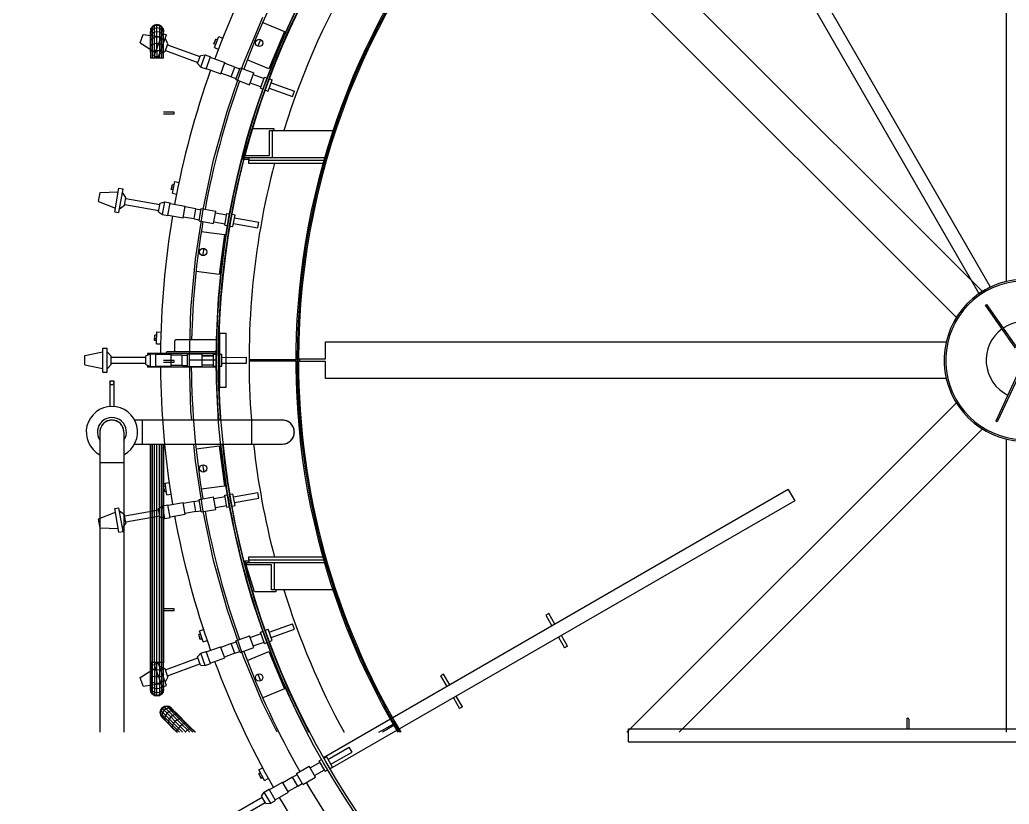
# Model space of a CAD drawing. Header units: metres. Extents: x 0 to 63075, y 0 to 44550.
# Drawn here: x 56310 to 56861, y 41400 to 41837 of the extents above; entities that cross this region are included whole.
import ezdxf

# ---------------------------------------------------------------- set-up
doc = ezdxf.new("R2010")
doc.units = ezdxf.units.M
doc.header["$LTSCALE"] = 75
for name, color, linetype in [('GSB', 7, 'Continuous'), ('ML6', 1, 'Continuous'), ('SDM', 7, 'Continuous'), ('SL1', 8, 'Continuous')]:
    doc.layers.add(name, color=color, linetype=linetype)
doc.styles.add('ROMANS', font='ROMANS.SHX')
doc.dimstyles.new('75___1-75', dxfattribs={"dimscale": 75, "dimtxt": 2.5, "dimasz": 2, "dimexe": 1.5, "dimexo": 1, "dimgap": 0.5, "dimtad": 1, "dimdec": 0, "dimzin": 12, "dimtxsty": 'ROMANS', "dimcen": 0, "dimclrd": 256, "dimclre": 256, "dimclrt": 3, "dimazin": 3, "dimtfac": 1, "dimtdec": 0, "dimtmove": 0, "dimatfit": 0, "dimfxl": 1, "dimlwd": -1, "dimlwe": -1, "dimarcsym": 0})

# ---------------------------------------------------------------- blocks, each defined once
blk = doc.blocks.new('A$C6bae614f')
at = {"layer": 'SL1'}
for p, q in [((391353.1, 54731.4), (392698.2, 52401.4)), ((391394.9, 54755.5), (392740, 52425.5)), ((392800.9, 52445.8), (392800.9, 54748.9)), ((391082.3, 54037.1), (392710.8, 52408.5)), ((392614.3, 52311.9), (390985.8, 53940.5)), ((389970.5, 53253.7), (390042.2, 53426.6)), ((390041.3, 53406.3), (390121.6, 53373)), ((389626.6, 53383.5), (389624.7, 53374.1)), ((389626.6, 53380.7), (389624.7, 53371.6)), ((389624.7, 53374.1), (389624.7, 53371.6)), ((389626.6, 53372.7), (389624.7, 53364.2)), ((389624.7, 53364.2), (389624.7, 53371.6)), ((389631.9, 53391.4), (389626.6, 53383.5)), ((389631.9, 53388.5), (389626.6, 53380.7)), ((389626.6, 53380.7), (389626.6, 53383.5)), ((389626.6, 53372.7), (389626.6, 53380.7)), ((389631.9, 53379.8), (389626.6, 53372.7)), ((389626.6, 53298.5), (389626.6, 53372.7)), ((389631.9, 53365.8), (389626.6, 53359.6)), ((389639.8, 53396.7), (389631.9, 53391.4)), ((389639.8, 53393.6), (389631.9, 53388.5)), ((389631.9, 53300.2), (389631.9, 53391.4)), ((389639.8, 53384.6), (389631.9, 53379.8)), ((389639.8, 53370), (389631.9, 53365.8)), ((389639.1, 53282.1), (389669.5, 53365.6)), ((389649.1, 53398.5), (389639.8, 53396.7)), ((389639.8, 53384.6), (389639.8, 53396.7)), ((389649.1, 53395.4), (389639.8, 53393.6)), ((389649.1, 53386.2), (389639.8, 53384.6)), ((389639.8, 53370), (389639.8, 53384.6)), ((389649.1, 53371.4), (389639.8, 53370)), ((389639.8, 53301.4), (389639.8, 53370)), ((389658.5, 53396.7), (389649.1, 53398.5)), ((389649.1, 53386.2), (389649.1, 53398.5)), ((389658.5, 53393.6), (389649.1, 53395.4)), ((389649.1, 53301.8), (389649.1, 53386.2)), ((389658.5, 53384.6), (389649.1, 53386.2)), ((389658.5, 53370), (389649.1, 53371.4)), ((389666.4, 53391.4), (389658.5, 53396.7)), ((389658.5, 53396.7), (389658.5, 53301.4)), ((389666.4, 53388.5), (389658.5, 53393.6)), ((389666.4, 53379.8), (389658.5, 53384.6)), ((389666.4, 53365.8), (389658.5, 53370)), ((389671.7, 53383.5), (389666.4, 53391.4)), ((389666.4, 53300.2), (389666.4, 53391.4)), ((389671.7, 53380.7), (389666.4, 53388.5)), ((389671.7, 53372.7), (389666.4, 53379.8)), ((389671.7, 53359.6), (389666.4, 53365.8)), ((389669.5, 53365.6), (389684.4, 53360.2)), ((389671.7, 53383.5), (389673.5, 53374.1)), ((389671.7, 53380.7), (389671.7, 53383.5)), ((389673.5, 53371.6), (389671.7, 53380.7)), ((389671.7, 53372.7), (389671.7, 53380.7)), ((389671.7, 53298.5), (389671.7, 53372.7)), ((389673.5, 53364.2), (389671.7, 53372.7)), ((389673.3, 53372.9), (389673.5, 53374.1)), ((389673.5, 53374.1), (389673.5, 53371.6)), ((389673.5, 53364.2), (389673.5, 53371.6)), ((390121.6, 53373), (390064.2, 53234.4)), ((389586.6, 53330.6), (389598.1, 53362.2)), ((389586.6, 53330.6), (389643.8, 53295)), ((389598.1, 53362.2), (389664.8, 53352.7)), ((389624.7, 53296.4), (389624.7, 53364.2)), ((389626.6, 53359.6), (389624.7, 53352.3)), ((389626.6, 53342.3), (389624.7, 53336.5)), ((389631.9, 53347.3), (389626.6, 53342.3)), ((389639.8, 53350.5), (389631.9, 53347.3)), ((389649.1, 53351.7), (389639.8, 53350.5)), ((389658.5, 53350.5), (389649.1, 53351.7)), ((389654, 53276.7), (389684.4, 53360.2)), ((389666.4, 53347.2), (389658.5, 53350.5)), ((389671.7, 53342.3), (389666.4, 53347.2)), ((389673.5, 53352.3), (389671.7, 53359.6)), ((389673.5, 53336.5), (389671.7, 53342.3)), ((389673.5, 53296.4), (389673.5, 53364.2)), ((389689.5, 53327.6), (389679.9, 53348)), ((389860, 53327), (389867.3, 53345)), ((389863.6, 53336), (389860, 53327)), ((389861.9, 53313), (389878.3, 53353.8)), ((389863.6, 53336), (389867.3, 53345)), ((389873.7, 53342.3), (389867.3, 53345)), ((389878.3, 53353.8), (389892.6, 53348)), ((389626.6, 53321.6), (389624.7, 53317.5)), ((389626.6, 53298.5), (389624.7, 53296.4)), ((389624.7, 53296.4), (389624.7, 53274.1)), ((389631.9, 53325), (389626.6, 53321.6)), ((389631.9, 53300.2), (389626.6, 53298.5)), ((389626.6, 53298.5), (389626.6, 53274.1)), ((389639.8, 53327.3), (389631.9, 53325)), ((389639.8, 53301.4), (389631.9, 53300.2)), ((389631.9, 53300.2), (389631.9, 53274.1)), ((389649.1, 53328.1), (389639.8, 53327.3)), ((389649.1, 53301.8), (389639.8, 53301.4)), ((389639.8, 53301.4), (389639.8, 53274.1)), ((389658.5, 53327.3), (389649.1, 53328.1)), ((389658.5, 53301.4), (389649.1, 53301.8)), ((389649.1, 53301.8), (389649.1, 53274.1)), ((389678.9, 53298.4), (389658.4, 53288.9)), ((389666.4, 53325), (389658.5, 53327.3)), ((389658.5, 53301.4), (389658.5, 53274.1)), ((389666.4, 53300.2), (389658.5, 53301.4)), ((389671.7, 53321.6), (389666.4, 53325)), ((389666.4, 53300.2), (389666.4, 53274.1)), ((389671.7, 53298.5), (389666.4, 53300.2)), ((389673.5, 53317.5), (389671.7, 53321.6)), ((389673.5, 53296.4), (389671.7, 53298.5)), ((389671.7, 53298.5), (389671.7, 53274.1)), ((389673.5, 53274.1), (389673.5, 53296.4)), ((389678.9, 53298.4), (389689.5, 53327.6)), ((389680.2, 53302.1), (389800.6, 53258.3)), ((389688.1, 53323.8), (389808.5, 53280)), ((389866.5, 53324.5), (389860, 53327)), ((389861.9, 53313), (389876.6, 53307.1)), ((389626.6, 53274.1), (389624.7, 53274.1)), ((389631.9, 53274.1), (389626.6, 53274.1)), ((389649.1, 53274.1), (389631.9, 53274.1)), ((389639.1, 53282.1), (389654, 53276.7)), ((389671.7, 53274.1), (389649.1, 53274.1)), ((389673.5, 53274.1), (389671.7, 53274.1)), ((389799, 53253.8), (389810.2, 53284.5)), ((389810.2, 53284.5), (389828.4, 53285.9)), ((389812.1, 53241), (389828.4, 53285.9)), ((389828.4, 53285.9), (389847.5, 53278.9)), ((389831.1, 53234.1), (389847.5, 53278.9)), ((389846.8, 53277.2), (389900.3, 53257.7)), ((389885.3, 53216.4), (389900.3, 53257.7)), ((390064.2, 53234.4), (389983.9, 53267.7)), ((389799, 53253.8), (389812.1, 53241)), ((389812.1, 53241), (389831.1, 53234.1)), ((389831.8, 53235.8), (389885.3, 53216.4)), ((389924.8, 53205.1), (389886.2, 53219)), ((389937.8, 53240.9), (389899.4, 53255.1)), ((389909.5, 53076.7), (389970.5, 53253.7)), ((389924.8, 53205.1), (389937.8, 53240.9)), ((389937.8, 53240.9), (389956, 53234.3)), ((389941.5, 53194.3), (389957.5, 53238.5)), ((389957.5, 53238.5), (390008.6, 53219.9)), ((389992.5, 53175.7), (390008.6, 53219.9)), ((389924.8, 53205.1), (389943, 53198.5)), ((389941.5, 53194.3), (389992.5, 53175.7)), ((389994.8, 53182), (390034.9, 53167.4)), ((390006.3, 53213.6), (390046.4, 53199)), ((390033.1, 53162.3), (390048.3, 53204.1)), ((390048.3, 53204.1), (390057.7, 53200.7)), ((390061.7, 53151.9), (390076.9, 53193.7)), ((390066.7, 53197.4), (390076.9, 53193.7)), ((390072.9, 53182.7), (390158.8, 53151.5)), ((390033.1, 53162.3), (390042.5, 53158.9)), ((390051.5, 53155.6), (390061.7, 53151.9)), ((390065.7, 53162.8), (390151.5, 53131.5)), ((390151.5, 53131.5), (390158.8, 53151.5)), ((389712.6, 53074.1), (389673.5, 53074.1)), ((389712.6, 53067.8), (389712.6, 53074.1)), ((389859.2, 52896.4), (389909.5, 53076.7)), ((389673.5, 53067.8), (389712.6, 53067.8)), ((389967.4, 52897.8), (390002.4, 53012.8)), ((390002.4, 53012.8), (390082.4, 53012.8)), ((390066.9, 52913.3), (390066.9, 53005.4)), ((390066.9, 53005.4), (390301.7, 53005.4)), ((390076.4, 53005.4), (390076.4, 52903.8)), ((390082.4, 53012.8), (390082.4, 53005.4)), ((389819.9, 52713.3), (389859.2, 52896.4)), ((389990.6, 52897.8), (389967.4, 52897.8)), ((389974.8, 52903.8), (389974.8, 52913.3)), ((389974.8, 52913.3), (390066.9, 52913.3)), ((390270.2, 52903.8), (389974.8, 52903.8)), ((390267.5, 52894.2), (389988.2, 52894.2)), ((389988.2, 52894.2), (389988.2, 52884.7)), ((389990.6, 52894.2), (389990.6, 52903.8)), ((389988.2, 52884.7), (390264.8, 52884.7)), ((389706.2, 52773.2), (389715.3, 52816.2)), ((389715.3, 52816.2), (389730.5, 52813)), ((389492.2, 52704), (389507.7, 52791.6)), ((389507.7, 52791.6), (389523.3, 52788.8)), ((389507.8, 52701.3), (389523.3, 52788.8)), ((389702, 52786.7), (389706, 52805.6)), ((389703.9, 52796.2), (389702, 52786.7)), ((389708.8, 52785.3), (389702, 52786.7)), ((389703.9, 52796.2), (389706, 52805.6)), ((389712.8, 52804.1), (389706, 52805.6)), ((389432.1, 52742.7), (389437.9, 52775.8)), ((389432.1, 52742.7), (389494.6, 52717.6)), ((389437.9, 52775.8), (389505.3, 52778)), ((389533.9, 52757.6), (389521, 52776)), ((389528.5, 52727), (389533.9, 52757.6)), ((389533.2, 52753.7), (389659.4, 52731.4)), ((389706.2, 52773.2), (389721.7, 52769.9)), ((389528.5, 52727), (389510.1, 52714.1)), ((389529.2, 52730.9), (389655.4, 52708.7)), ((389654.6, 52704), (389660.3, 52736.1)), ((389660.3, 52736.1), (389678, 52740.7)), ((389669.7, 52693.6), (389678, 52740.7)), ((389678, 52740.7), (389698, 52737.1)), ((389689.7, 52690.1), (389698, 52737.1)), ((389697.7, 52735.3), (389753.7, 52725.4)), ((389746.1, 52682.1), (389753.7, 52725.4)), ((389793.6, 52715.4), (389753.2, 52722.7)), ((389786.9, 52677.9), (389793.6, 52715.4)), ((389791.7, 52528.3), (389819.9, 52713.3)), ((389793.6, 52715.4), (389812.6, 52712)), ((389805.2, 52670.1), (389813.4, 52716.4)), ((389813.4, 52716.4), (389866.9, 52707)), ((389858.7, 52660.7), (389866.9, 52707)), ((389492.2, 52704), (389507.8, 52701.3)), ((389654.6, 52704), (389669.7, 52693.6)), ((389669.7, 52693.6), (389689.7, 52690.1)), ((389690, 52692), (389746.1, 52682.1)), ((389786.9, 52677.9), (389746.5, 52684.8)), ((389786.9, 52677.9), (389806, 52674.5)), ((389805.2, 52670.1), (389858.7, 52660.7)), ((389865.7, 52700.4), (389907.8, 52692.9)), ((389901, 52654.5), (389908.7, 52698.3)), ((389908.7, 52698.3), (389918.6, 52696.6)), ((389928, 52694.9), (389938.8, 52693)), ((389931, 52649.2), (389938.8, 52693)), ((389936.7, 52681.6), (390026.7, 52665.7)), ((389813.4, 52631.7), (389899.6, 52620.3)), ((389859.9, 52667.3), (389901.9, 52659.9)), ((389901, 52654.5), (389910.9, 52652.8)), ((389920.3, 52651.1), (389931, 52649.2)), ((389933, 52660.7), (390023, 52644.8)), ((390023, 52644.8), (390026.7, 52665.7)), ((389899.6, 52620.3), (389880, 52471.6)), ((389774.8, 52341.8), (389791.7, 52528.3)), ((389880, 52471.6), (389793.8, 52483)), ((392698.2, 52401.4), (392740, 52425.5)), ((389769.1, 52154.7), (389774.8, 52341.8)), ((392722.6, 52357.3), (392727.8, 52360.9)), ((392833.7, 52198.6), (392722.6, 52357.3)), ((392838.9, 52202.3), (392727.8, 52360.9)), ((389640.2, 52227.1), (389640.8, 52246.4)), ((389640.5, 52236.8), (389640.2, 52227.1)), ((389640.5, 52236.8), (389640.8, 52246.4)), ((389647.8, 52246.2), (389640.8, 52246.4)), ((389646.7, 52214.6), (389648.2, 52258.5)), ((389648.2, 52258.5), (389663.7, 52258)), ((389870.1, 52229.9), (389718.2, 52229.9)), ((389880.4, 52253.7), (389905.8, 52253.7)), ((389880.4, 52253.7), (389880.4, 52053.7)), ((389905.8, 52053.7), (389905.8, 52253.7)), ((389448, 52109.3), (389448, 52198.2)), ((389448, 52198.2), (389463.8, 52198.2)), ((389463.8, 52109.3), (389463.8, 52198.2)), ((389647.1, 52226.9), (389640.2, 52227.1)), ((389646.7, 52214.6), (389662.5, 52214)), ((389714.7, 52191.5), (389714.7, 52224.9)), ((390273.9, 52222), (392577, 52221.9)), ((390273.9, 52158.5), (390273.9, 52222)), ((389382, 52170.6), (389448, 52184.4)), ((389382, 52136.9), (389382, 52170.6)), ((389479.7, 52169.3), (389463.8, 52185.2)), ((389479.7, 52138.2), (389479.7, 52169.3)), ((389479.7, 52165.3), (389607.9, 52165.3)), ((389607.9, 52170.1), (389624.5, 52177.6)), ((389607.9, 52137.4), (389607.9, 52170.1)), ((389869.2, 52179.1), (389614.1, 52179.1)), ((389614.1, 52179.1), (389614.1, 52172.9)), ((389624.5, 52129.9), (389624.5, 52177.6)), ((389624.5, 52177.6), (389644.8, 52177.6)), ((389644.8, 52129.9), (389644.8, 52177.6)), ((389644.8, 52175.7), (389701.7, 52175.7)), ((389683.3, 52180.5), (389683.3, 52179.1)), ((389686.8, 52185.5), (389869.3, 52185.5)), ((389701.7, 52131.7), (389701.7, 52175.7)), ((389742.7, 52172.8), (389701.7, 52172.9)), ((389742.7, 52134.7), (389742.7, 52172.8)), ((389742.7, 52172.8), (389762.1, 52172.8)), ((389762.1, 52130.2), (389762.1, 52177.2)), ((389762.1, 52177.2), (389816.4, 52177.2)), ((389769.1, 52153.7), (389769.1, 52154.7)), ((389816.4, 52130.2), (389816.4, 52177.2)), ((389816.4, 52172.8), (389859.1, 52172.8)), ((389816.4, 52170.5), (389859.1, 52170.5)), ((389859.1, 52131.5), (389859.1, 52176)), ((389859.1, 52176), (389869.2, 52176)), ((389878.7, 52176), (389889.6, 52176)), ((389889.6, 52131.5), (389889.6, 52176)), ((389889.6, 52164.3), (389980.9, 52164.4)), ((389980.9, 52143.1), (389980.9, 52164.4)), ((389990.6, 52156.9), (390164.1, 52156.9)), ((390169.1, 52156.1), (390173.9, 52156.1)), ((390178.6, 52149), (390178.6, 52158.5)), ((390178.6, 52158.5), (390273.9, 52158.5)), ((389382, 52136.9), (389448, 52123.1)), ((389479.7, 52138.2), (389463.8, 52122.3)), ((389479.7, 52142.2), (389607.9, 52142.2)), ((389607.9, 52137.4), (389624.5, 52129.9)), ((389614.1, 52134.6), (389614.1, 52128.3)), ((389869.2, 52128.3), (389614.1, 52128.3)), ((389624.5, 52129.9), (389644.8, 52129.9)), ((389644.8, 52131.7), (389701.7, 52131.7)), ((389712.6, 52153), (389673.5, 52153)), ((389673.5, 52146.7), (389712.6, 52146.7)), ((389742.7, 52134.7), (389701.7, 52134.5)), ((389712.6, 52146.7), (389712.6, 52153)), ((389742.7, 52134.7), (389762.1, 52134.7)), ((389762.1, 52130.2), (389816.4, 52130.2)), ((389769.1, 52152.7), (389769.1, 52153.7)), ((389869.1, 52153.7), (389769.1, 52153.7)), ((389774.8, 51965.6), (389769.1, 52152.7)), ((389816.4, 52137), (389859.1, 52137)), ((389859.1, 52131.5), (389869.2, 52131.5)), ((389878.7, 52131.5), (389889.6, 52131.5)), ((389889.6, 52143.1), (389980.9, 52143.1)), ((390164.1, 52150.5), (389990.6, 52150.6)), ((390173.9, 52151.3), (390169.1, 52151.3)), ((390273.9, 52149), (390178.6, 52149)), ((390273.9, 52085.5), (390273.9, 52149)), ((389448, 52109.3), (389463.8, 52109.3)), ((392577, 52085.4), (390273.9, 52085.5)), ((392839.1, 52096.8), (392760.2, 51927.6)), ((392843.3, 52090.8), (392766, 51925)), ((389474.3, 52077.2), (389489.3, 52077.2)), ((389474.3, 52077.2), (389474.3, 51982.1)), ((389489.3, 52077.2), (389489.3, 51982.1)), ((389880.4, 52053.7), (389905.8, 52053.7)), ((391392.4, 50773.6), (392614.3, 51995.3)), ((389777.8, 51931.6), (389774.8, 51965.6)), ((390114.1, 51931.6), (389566, 51931.6)), ((389595.8, 51842.7), (389595.8, 51931.6)), ((390000.1, 51931.6), (390000.1, 51842.7)), ((392710.8, 51898.8), (391585.5, 50773.6)), ((392766, 51925), (392760.2, 51927.6)), ((389437.3, 51887.2), (389437.3, 50773.6)), ((389526.2, 51887.2), (389526.2, 50773.6)), ((392800.8, 50773.5), (392800.8, 51861.5)), ((389566, 51842.7), (390114.1, 51842.7)), ((389624.7, 51031.9), (389624.7, 51842.7)), ((389626.5, 51031.9), (389626.6, 51842.7)), ((389631.8, 51031.9), (389631.8, 51842.7)), ((389639.7, 51031.9), (389639.8, 51842.7)), ((389649.1, 51031.9), (389649.1, 51842.7)), ((389658.4, 51031.9), (389658.4, 51842.7)), ((389666.3, 51031.9), (389666.3, 51842.7)), ((389671.6, 51031.9), (389671.6, 51842.7)), ((389673.5, 51842.7), (389673.5, 51031.9)), ((389791.7, 51779.2), (389785.9, 51842.7)), ((389793.8, 51824.5), (389880, 51835.9)), ((389880, 51835.9), (389899.6, 51687.1)), ((389526.2, 51773.2), (389437.3, 51773.2)), ((389819.8, 51594.1), (389791.7, 51779.2)), ((389680.6, 51685.4), (389673.8, 51684.4)), ((389676.5, 51665.3), (389673.8, 51684.4)), ((389675.1, 51674.9), (389673.8, 51684.4)), ((389678.9, 51697.6), (389694.2, 51699.8)), ((389685, 51654.1), (389678.9, 51697.6)), ((389899.6, 51687.1), (389813.4, 51675.8)), ((389675.1, 51674.9), (389676.5, 51665.3)), ((389683.3, 51666.3), (389676.5, 51665.3)), ((389685, 51654.1), (389700.8, 51656.3)), ((389805.2, 51637.3), (389858.7, 51646.8)), ((389866.8, 51600.5), (389858.7, 51646.8)), ((389859.8, 51640.2), (389901.9, 51647.6)), ((389901, 51653), (389910.9, 51654.7)), ((389908.7, 51609.1), (389901, 51653)), ((389920.2, 51656.4), (389931, 51658.3)), ((389938.7, 51614.4), (389931, 51658.3)), ((389933, 51646.8), (390022.9, 51662.7)), ((389936.7, 51625.9), (390026.6, 51641.7)), ((390026.6, 51641.7), (390022.9, 51662.7)), ((391991, 51674.6), (390267.2, 50679.4)), ((391991, 51674.6), (392015.1, 51632.7)), ((389492.2, 51603.4), (389507.8, 51606.2)), ((389523.2, 51518.6), (389507.8, 51606.2)), ((389654.6, 51603.5), (389669.6, 51613.8)), ((389669.6, 51613.8), (389689.7, 51617.4)), ((389677.9, 51566.8), (389669.6, 51613.8)), ((389697.9, 51570.3), (389689.7, 51617.4)), ((389690, 51615.5), (389746, 51625.4)), ((389753.7, 51582.1), (389746, 51625.4)), ((389786.9, 51629.6), (389746.5, 51622.6)), ((389786.9, 51629.6), (389806, 51633)), ((389793.5, 51592.1), (389786.9, 51629.6)), ((389813.4, 51591.1), (389805.2, 51637.3)), ((389865.7, 51607.1), (389907.7, 51614.5)), ((389908.7, 51609.1), (389918.6, 51610.9)), ((389928, 51612.5), (389938.7, 51614.4)), ((392015.1, 51632.7), (390291.4, 50637.6)), ((389432.1, 51564.8), (389494.6, 51589.9)), ((389507.6, 51515.9), (389492.2, 51603.4)), ((389528.5, 51580.5), (389510, 51593.4)), ((389533.9, 51549.9), (389528.5, 51580.5)), ((389529.2, 51576.6), (389655.4, 51598.8)), ((389533.2, 51553.8), (389659.4, 51576.1)), ((389660.2, 51571.4), (389654.6, 51603.5)), ((389660.2, 51571.4), (389677.9, 51566.8)), ((389677.9, 51566.8), (389697.9, 51570.3)), ((389697.6, 51572.2), (389753.7, 51582.1)), ((389793.5, 51592.1), (389753.2, 51584.8)), ((389793.5, 51592.1), (389812.6, 51595.4)), ((389813.4, 51591.1), (389866.8, 51600.5)), ((389859.1, 51411.1), (389819.8, 51594.1)), ((389437.9, 51531.7), (389432.1, 51564.8)), ((389437.9, 51531.7), (389505.2, 51529.5)), ((389533.9, 51549.9), (389521, 51531.4)), ((389507.6, 51515.9), (389523.2, 51518.6)), ((390264.7, 51422.7), (389988.1, 51422.7)), ((389988.1, 51422.7), (389988.1, 51413.2)), ((389909.4, 51230.8), (389859.1, 51411.1)), ((389975.3, 51410), (389990.6, 51410)), ((390010.3, 51295), (389975.3, 51410)), ((389982.4, 51403.7), (390270.1, 51403.7)), ((389982.4, 51394.2), (389982.4, 51403.7)), ((390074.4, 51394.2), (389982.4, 51394.2)), ((389988.1, 51413.2), (390267.4, 51413.2)), ((389990.6, 51403.7), (389990.6, 51413.2)), ((390074.4, 51302.1), (390074.4, 51394.2)), ((390084, 51403.7), (390084, 51302.1)), ((390090.3, 51295), (390010.3, 51295)), ((390301.6, 51302.1), (390074.4, 51302.1)), ((390090.3, 51302.1), (390090.3, 51295)), ((389712.6, 51231.9), (389673.5, 51231.9)), ((389673.5, 51225.6), (389712.6, 51225.6)), ((389712.6, 51225.6), (389712.6, 51231.9)), ((389970.5, 51053.8), (389909.4, 51230.8)), ((391102, 51214.3), (391091, 51208)), ((391091, 51208), (391113.9, 51168.3)), ((391124.9, 51174.6), (391102, 51214.3)), ((390065.6, 51144.6), (390151.4, 51175.9)), ((390158.7, 51155.9), (390151.4, 51175.9)), ((389810.4, 51138.8), (389803.8, 51136.7)), ((389809.8, 51118.3), (389803.8, 51136.7)), ((389806.7, 51127.5), (389803.8, 51136.7)), ((389806.6, 51150.5), (389821.3, 51155.3)), ((389820.2, 51108.8), (389806.6, 51150.5)), ((389806.7, 51127.5), (389809.8, 51118.3)), ((389941.4, 51113.2), (389992.4, 51131.7)), ((390008.5, 51087.6), (389992.4, 51131.7)), ((389994.7, 51125.4), (390034.9, 51140)), ((390033, 51145.2), (390042.5, 51148.6)), ((390048.2, 51103.3), (390033, 51145.2)), ((390051.4, 51151.9), (390061.6, 51155.6)), ((390076.9, 51113.8), (390061.6, 51155.6)), ((390072.9, 51124.7), (390158.7, 51155.9)), ((391172, 51093.1), (391149.1, 51132.8)), ((389816.3, 51120.5), (389809.8, 51118.3)), ((389820.2, 51108.8), (389835.3, 51113.7)), ((389831.7, 51071.6), (389885.2, 51091.1)), ((389900.2, 51049.8), (389885.2, 51091.1)), ((389924.7, 51102.4), (389886.2, 51088.5)), ((389924.7, 51102.4), (389942.9, 51109)), ((389937.8, 51066.6), (389924.7, 51102.4)), ((389957.5, 51069), (389941.4, 51113.2)), ((390006.2, 51093.9), (390046.3, 51108.5)), ((390048.2, 51103.3), (390057.7, 51106.8)), ((390066.6, 51110), (390076.9, 51113.8)), ((391138.1, 51126.4), (391161, 51086.7)), ((391172, 51093.1), (391161, 51086.7)), ((389798.9, 51053.7), (389812, 51066.5)), ((389810.1, 51023), (389798.9, 51053.7)), ((389812, 51066.5), (389831.1, 51073.4)), ((389828.3, 51021.6), (389812, 51066.5)), ((389847.4, 51028.5), (389831.1, 51073.4)), ((389937.8, 51066.6), (389899.3, 51052.4)), ((389937.8, 51066.6), (389956, 51073.2)), ((389957.5, 51069), (390008.5, 51087.6)), ((390042.1, 50880.9), (389970.5, 51053.8)), ((389983.8, 51039.8), (390064.1, 51073.1)), ((390064.1, 51073.1), (390121.5, 50934.5)), ((389624.7, 50934.4), (389624.7, 51031.9)), ((389673.5, 51031.9), (389624.7, 51031.9)), ((389626.5, 51031.9), (389626.5, 50922.6)), ((389631.8, 50917.6), (389631.8, 51031.9)), ((389639, 51025.4), (389653.9, 51030.8)), ((389669.4, 50941.9), (389639, 51025.4)), ((389639.7, 51031.9), (389639.7, 50909.4)), ((389649.1, 51004.2), (389649.1, 51031.9)), ((389684.3, 50947.3), (389653.9, 51030.8)), ((389658.4, 51031.9), (389658.4, 50909.4)), ((389678.8, 51009.1), (389658.4, 51018.6)), ((389666.3, 51031.9), (389666.3, 50914.7)), ((389671.6, 51031.9), (389671.6, 50922.6)), ((389673.5, 50934.4), (389673.5, 51031.9)), ((389680.1, 51005.4), (389800.6, 51049.2)), ((389688, 50983.6), (389808.5, 51027.5)), ((389810.1, 51023), (389828.3, 51021.6)), ((389828.3, 51021.6), (389847.4, 51028.5)), ((389846.8, 51030.3), (389900.2, 51049.8)), ((389586.5, 50976.9), (389643.8, 51012.5)), ((389626.5, 51007.6), (389624.7, 51009.7)), ((389626.5, 50984.5), (389624.7, 50988.5)), ((389631.8, 51005.8), (389626.5, 51007.6)), ((389631.8, 50981.1), (389626.5, 50984.5)), ((389639.7, 51004.7), (389631.8, 51005.8)), ((389639.7, 50978.8), (389631.8, 50981.1)), ((389649.1, 51004.2), (389639.7, 51004.7)), ((389658.4, 51004.7), (389649.1, 51004.2)), ((389649.1, 50978), (389649.1, 51004.2)), ((389666.3, 51005.8), (389658.4, 51004.7)), ((389666.3, 50981.1), (389658.4, 50978.8)), ((389671.6, 51007.6), (389666.3, 51005.8)), ((389671.6, 50984.5), (389666.3, 50981.1)), ((389673.5, 51009.7), (389671.6, 51007.6)), ((389673.5, 50988.5), (389671.6, 50984.5)), ((389689.4, 50979.9), (389678.8, 51009.1)), ((389689.4, 50979.9), (389679.9, 50959.5)), ((390712.3, 50989.3), (390701.3, 50983)), ((390701.3, 50983), (390724.2, 50943.3)), ((390735.2, 50949.6), (390712.3, 50989.3)), ((389598, 50945.3), (389586.5, 50976.9)), ((389598, 50945.3), (389664.7, 50954.8)), ((389624.7, 50969.6), (389626.5, 50963.8)), ((389624.7, 50953.7), (389626.5, 50961)), ((389626.5, 50946.4), (389624.7, 50953.7)), ((389626.1, 50948.2), (389626.5, 50950.2)), ((389631.8, 50958.8), (389626.5, 50963.8)), ((389631.8, 50940.3), (389626.5, 50946.4)), ((389639.7, 50955.5), (389631.8, 50958.8)), ((389649.1, 50978), (389639.7, 50978.8)), ((389649.1, 50954.4), (389639.7, 50955.5)), ((389658.4, 50978.8), (389649.1, 50978)), ((389649.1, 50934.7), (389649.1, 50978)), ((389658.4, 50955.5), (389649.1, 50954.4)), ((389666.3, 50958.8), (389658.4, 50955.5)), ((389671.6, 50963.8), (389666.3, 50958.8)), ((389671.6, 50946.4), (389666.3, 50940.3)), ((389669.4, 50941.9), (389684.3, 50947.3)), ((389673.5, 50969.6), (389671.6, 50963.8)), ((389673.5, 50953.7), (389671.6, 50946.4)), ((389626.5, 50933.4), (389624.7, 50941.8)), ((389626.5, 50925.3), (389624.7, 50934.4)), ((389624.7, 50934.4), (389624.7, 50931.9)), ((389626.5, 50922.6), (389624.7, 50931.9)), ((389631.8, 50926.3), (389626.5, 50933.4)), ((389631.8, 50917.6), (389626.5, 50925.3)), ((389631.8, 50914.7), (389626.5, 50922.6)), ((389639.7, 50936.1), (389631.8, 50940.3)), ((389639.7, 50921.5), (389631.8, 50926.3)), ((389639.7, 50912.5), (389631.8, 50917.6)), ((389631.8, 50917.6), (389631.8, 50914.7)), ((389639.7, 50909.4), (389631.8, 50914.7)), ((389649.1, 50934.7), (389639.7, 50936.1)), ((389649.1, 50919.8), (389639.7, 50921.5)), ((389649.1, 50910.6), (389639.7, 50912.5)), ((389649.1, 50907.5), (389639.7, 50909.4)), ((389658.4, 50936.1), (389649.1, 50934.7)), ((389649.1, 50919.8), (389649.1, 50934.7)), ((389658.4, 50921.5), (389649.1, 50919.8)), ((389649.1, 50910.6), (389649.1, 50919.8)), ((389658.4, 50912.5), (389649.1, 50910.6)), ((389649.1, 50910.6), (389649.1, 50907.5)), ((389658.4, 50909.4), (389649.1, 50907.5)), ((389666.3, 50940.3), (389658.4, 50936.1)), ((389666.3, 50926.3), (389658.4, 50921.5)), ((389666.3, 50917.6), (389658.4, 50912.5)), ((389666.3, 50914.7), (389658.4, 50909.4)), ((389671.6, 50933.4), (389666.3, 50926.3)), ((389671.6, 50925.3), (389666.3, 50917.6)), ((389671.6, 50922.6), (389666.3, 50914.7)), ((389673.5, 50941.8), (389671.6, 50933.4)), ((389673.5, 50934.4), (389671.6, 50925.3)), ((389673.5, 50931.9), (389671.6, 50922.6)), ((389673.5, 50931.9), (389673.5, 50934.4)), ((390121.5, 50934.5), (390041.2, 50901.2)), ((390782.3, 50868.1), (390759.4, 50907.8)), ((389684.4, 50871), (389675.1, 50869.1)), ((389693.8, 50869.1), (389684.4, 50871)), ((389686.5, 50868.9), (389684.4, 50871)), ((390094.3, 50773.6), (390042.1, 50880.9)), ((390748.4, 50901.4), (390771.3, 50861.7)), ((389661.9, 50855.9), (389660, 50846.6)), ((389660, 50846.6), (389661.9, 50837.2)), ((389662.1, 50844.5), (389660, 50846.6)), ((389667.2, 50863.8), (389661.9, 50855.9)), ((389664, 50853.7), (389661.9, 50855.9)), ((389661.9, 50837.2), (389667.2, 50829.3)), ((389664, 50853.7), (389662.1, 50844.5)), ((389691.2, 50815.4), (389662.1, 50844.5)), ((389662.1, 50844.5), (389663.8, 50835.3)), ((389663.8, 50835.3), (389668.9, 50827.5)), ((389669.5, 50829.6), (389663.8, 50835.3)), ((389669.4, 50861.6), (389664, 50853.7)), ((389670.5, 50847.3), (389664, 50853.7)), ((389675.1, 50869.1), (389667.2, 50863.8)), ((389669.4, 50861.6), (389667.2, 50863.8)), ((389670.5, 50847.3), (389668.2, 50838.4)), ((389668.2, 50838.4), (389669.5, 50829.6)), ((389677.3, 50866.9), (389669.4, 50861.6)), ((389686.4, 50844.6), (389669.4, 50861.6)), ((389675.9, 50855.1), (389670.5, 50847.3)), ((389729.2, 50788.5), (389670.5, 50847.3)), ((389683.7, 50860.5), (389675.1, 50869.1)), ((389683.7, 50860.5), (389675.9, 50855.1)), ((389686.5, 50868.9), (389677.3, 50866.9)), ((389680.8, 50837), (389678.1, 50828.5)), ((389686.4, 50844.6), (389680.8, 50837)), ((389692.6, 50862.8), (389683.7, 50860.5)), ((389683.7, 50860.5), (389742.4, 50801.7)), ((389694, 50850.2), (389686.4, 50844.6)), ((389700.3, 50830.7), (389686.4, 50844.6)), ((389715.6, 50839.8), (389686.5, 50868.9)), ((389695.7, 50867.2), (389686.5, 50868.9)), ((389701.4, 50861.5), (389692.6, 50862.8)), ((389701.7, 50863.8), (389693.8, 50869.1)), ((389695.7, 50867.2), (389693.8, 50869.1)), ((389702.5, 50852.9), (389694, 50850.2)), ((389703.4, 50862.1), (389695.7, 50867.2)), ((389701.4, 50861.5), (389695.7, 50867.2)), ((389707.7, 50836.5), (389700.3, 50830.7)), ((389708.7, 50856.8), (389701.4, 50861.5)), ((389710.6, 50852.2), (389701.4, 50861.5)), ((389703.4, 50862.1), (389701.7, 50863.8)), ((389710.6, 50852.2), (389702.5, 50852.9)), ((389728.3, 50837.2), (389703.4, 50862.1)), ((389715.6, 50839.8), (389707.7, 50836.5)), ((389737.5, 50825.3), (389710.6, 50852.2)), ((389717.1, 50848.4), (389710.6, 50852.2)), ((389722.9, 50840), (389715.6, 50839.8)), ((389748.9, 50806.5), (389715.6, 50839.8)), ((389728.3, 50837.2), (389722.9, 50840)), ((389756.6, 50808.8), (389728.3, 50837.2)), ((390782.3, 50868.1), (390771.3, 50861.7)), ((389668.9, 50827.5), (389667.2, 50829.3)), ((389682.6, 50813.9), (389668.9, 50827.5)), ((389669.5, 50829.6), (389674.2, 50822.3)), ((389678.7, 50820.4), (389669.5, 50829.6)), ((389678.1, 50828.5), (389678.7, 50820.4)), ((389722, 50777.1), (389678.7, 50820.4)), ((389678.7, 50820.4), (389682.6, 50813.9)), ((389693.8, 50802.7), (389682.6, 50813.9)), ((389691.2, 50815.4), (389691, 50808.1)), ((389691, 50808.1), (389693.8, 50802.7)), ((389694.5, 50823.3), (389691.2, 50815.4)), ((389707, 50799.6), (389691.2, 50815.4)), ((389707.2, 50789.3), (389693.8, 50802.7)), ((389700.3, 50830.7), (389694.5, 50823.3)), ((389717, 50814), (389700.3, 50830.7)), ((389707, 50799.6), (389705.6, 50793.5)), ((389710.9, 50806.9), (389707, 50799.6)), ((389724.5, 50782.1), (389707, 50799.6)), ((389717, 50814), (389710.9, 50806.9)), ((389724.1, 50820.1), (389717, 50814)), ((389735.6, 50795.4), (389717, 50814)), ((389731.4, 50824), (389724.1, 50820.1)), ((389737.5, 50825.3), (389731.4, 50824)), ((389742.4, 50801.7), (389735.6, 50795.4)), ((389741.7, 50823.8), (389737.5, 50825.3)), ((389753.9, 50809), (389737.5, 50825.3)), ((389748.9, 50806.5), (389742.4, 50801.7)), ((389742.4, 50801.7), (389761.7, 50782.5)), ((389753.9, 50809), (389748.9, 50806.5)), ((389748.9, 50806.5), (389767.3, 50788.1)), ((389756.6, 50808.8), (389753.9, 50809)), ((389753.9, 50809), (389771.1, 50791.8)), ((389772.4, 50793.1), (389756.6, 50808.8)), ((390472.3, 50773.6), (390524.9, 50804)), ((390528.1, 50798.5), (390485, 50773.6)), ((392431.6, 50785.9), (392431.6, 50825.5)), ((392431.6, 50825.5), (392434.8, 50825.5)), ((392438, 50822.3), (392438, 50785.9)), ((389705.6, 50793.5), (389707.2, 50789.3)), ((389722.1, 50774.3), (389707.2, 50789.3)), ((389724.5, 50782.1), (389722, 50777.1)), ((389722, 50777.1), (389722.1, 50774.3)), ((389722, 50777.1), (389725.5, 50773.6)), ((389722.1, 50774.3), (389722.8, 50773.6)), ((389729.2, 50788.5), (389724.5, 50782.1)), ((389724.5, 50782.1), (389732.9, 50773.6)), ((389735.6, 50795.4), (389729.2, 50788.5)), ((389729.2, 50788.5), (389744.1, 50773.6)), ((389735.6, 50795.4), (389755.1, 50775.9)), ((389755.1, 50775.9), (389752.9, 50773.6)), ((389761.7, 50782.5), (389755.1, 50775.9)), ((389757.3, 50773.6), (389755.1, 50775.9)), ((389771.1, 50791.8), (389761.7, 50782.5)), ((389770.6, 50773.6), (389761.7, 50782.5)), ((389781.7, 50773.6), (389767.3, 50788.1)), ((389772.4, 50793.1), (389771.1, 50791.8)), ((389789.2, 50773.6), (389771.1, 50791.8)), ((389772.4, 50793.1), (389791.9, 50773.6)), ((391398.6, 50737.7), (391398.6, 50786)), ((391398.6, 50786), (404849.7, 50785.5)), ((391398.6, 50737.7), (391398.6, 50737.5)), ((391398.6, 50737.7), (404849.7, 50737.3)), ((390283.4, 50673.1), (390362.5, 50718.9)), ((390294, 50654.8), (390373.2, 50700.4)), ((390373.2, 50700.4), (390362.5, 50718.9)), ((390216.9, 50641.9), (390253.9, 50663.3)), ((390251.2, 50668), (390259.9, 50673)), ((390273.4, 50629.5), (390251.2, 50668)), ((390268.2, 50677.8), (390277.6, 50683.2)), ((390299.9, 50644.7), (390277.6, 50683.2)), ((390033.1, 50623.1), (390026.9, 50619.9)), ((390036, 50602.8), (390026.9, 50619.9)), ((390031.4, 50611.3), (390026.9, 50619.9)), ((390027.3, 50634), (390040.9, 50641.3)), ((390047.9, 50595.2), (390027.3, 50634)), ((390152, 50607), (390168.8, 50616.7)), ((390166.6, 50620.6), (390213.6, 50647.7)), ((390190.1, 50579.9), (390166.6, 50620.6)), ((390237.1, 50607), (390213.6, 50647.7)), ((390233.7, 50612.8), (390270.7, 50634.2)), ((390273.4, 50629.5), (390282.2, 50634.5)), ((390290.4, 50639.2), (390299.9, 50644.7)), ((390031.4, 50611.3), (390036, 50602.8)), ((390042.1, 50606.1), (390036, 50602.8)), ((390047.9, 50595.2), (390061.9, 50602.6)), ((390065.8, 50560.6), (390115, 50589.1)), ((390137, 50551), (390115, 50589.1)), ((390152, 50607), (390116.4, 50586.7)), ((390171.1, 50574), (390152, 50607)), ((390171.1, 50574), (390187.8, 50583.7)), ((390190.1, 50579.9), (390237.1, 50607)), ((390036.6, 50537.2), (390047.2, 50552.1)), ((390047.2, 50552.1), (390064.8, 50562.3)), ((390071.1, 50510.8), (390047.2, 50552.1)), ((390088.7, 50520.9), (390064.8, 50562.3)), ((390087.8, 50522.5), (390137, 50551)), ((390171.1, 50574), (390135.6, 50553.4)), ((389928, 50469.1), (390039, 50533.1)), ((389939.5, 50449), (390050.5, 50513.1)), ((390052.9, 50509), (390036.6, 50537.2)), ((390052.9, 50509), (390071.1, 50510.8)), ((390071.1, 50510.8), (390088.7, 50520.9))]:
    blk.add_line(p, q, dxfattribs=at)
for centre, radius in [((392869.1, 52153.6), 3000), ((392869.1, 52153.6), 2990.5), ((390028.2, 53330.5), 13.5), ((389820.4, 52555.1), 13.5), ((389481.8, 52069.7), 7.5), ((389820.4, 51752.4), 13.5), ((390028.1, 50977), 13.5)]:
    blk.add_circle(centre, radius, dxfattribs=at)
for centre, radius, start, end in [((392869.1, 52153.6), 3000, 352.9702, 184.2441), ((392869.1, 52153.6), 2993.5, 106.4773, 164.4688), ((392869.1, 52153.6), 2878.5, 107.0088, 162.789), ((392869.1, 52153.6), 2705, 330.3863, 210.6755), ((392869.1, 52153.6), 2700, 90.0486, 179.9476), ((392869.1, 52153.6), 2695.2, 90.0487, 179.9475), ((392869.1, 52153.6), 3207.1, 150.3912, 159.6051), ((392869.1, 52153.6), 3092.8, 150.4334, 159.5629), ((392869.1, 52153.6), 3075, 157.2466, 157.7497), ((392869.1, 52153.6), 3207.1, 160.3912, 169.6051), ((392869.1, 52153.6), 3092.8, 160.4334, 169.5629), ((392869.1, 52153.6), 2993.5, 165.6064, 184.2534), ((392869.1, 52153.6), 2878.5, 165.287, 184.4237), ((392869.1, 52153.6), 3207.1, 170.3912, 179.5444), ((392869.1, 52153.6), 3092.8, 170.4334, 178.5864), ((392869.1, 52153.6), 3075, 172.2466, 172.7497), ((392869.1, 52153.6), 300, 315.9801, 294.0162), ((392869.1, 52153.6), 294.3, 316.1943, 293.8019), ((392869.1, 52153.6), 144.3, 126.2586, 243.7376), ((392869.1, 52153.6), 144.3, 6.2586, 123.7376), ((392869.1, 52153.6), 3207.1, 180.4519, 189.6051), ((392869.1, 52153.6), 3092.8, 180.4687, 189.5629), ((392869.1, 52153.6), 2700, 180.0486, 210.7385), ((392869.1, 52153.6), 2695.2, 180.0487, 210.7987), ((389481.8, 51887.2), 95.2, 297.8163, 242.18), ((389481.8, 51887.2), 53.9, 325.477, 214.5192), ((389481.8, 51887.2), 44.4, 359.9981, 179.9981), ((389481.8, 51887.2), 44.5, 359.3905, 180.6058), ((390114.1, 51887.2), 44.5, 269.3905, 90.6058), ((390114.1, 51887.2), 44.4, 269.9981, 89.9981), ((392869.1, 52153.6), 3000, 185.9488, 207.3874), ((392869.1, 52153.6), 2993.5, 185.9618, 207.4519), ((392869.1, 52153.6), 2878.5, 186.201, 194.7092), ((392869.1, 52153.6), 3075, 187.2466, 187.7497), ((392869.1, 52153.6), 3207.1, 190.3912, 199.6051), ((392869.1, 52153.6), 3092.8, 190.4334, 199.5629), ((392869.1, 52153.6), 2878.5, 197.2072, 208.6477), ((392869.1, 52153.6), 3092.8, 200.4334, 209.5629), ((392869.1, 52153.6), 3207.1, 200.3912, 209.6051), ((392869.1, 52153.6), 3075, 202.2466, 202.7497), ((392434.8, 50822.3), 3.17, 359.9981, 89.9981), ((392869.1, 52153.6), 3092.8, 210.4334, 219.5629), ((392869.1, 52153.6), 3207.1, 210.3912, 219.6051)]:
    blk.add_arc(centre, radius, start, end, dxfattribs=at)
for centre, major_axis in [((389718.2, 52224.9), (0, 5)), ((389710.5, 52191.5), (0, -6)), ((389686.8, 52180.5), (0, 5))]:
    blk.add_ellipse(centre, major_axis=major_axis, ratio=0.707107, start_param=0, end_param=1.570796, dxfattribs=at)
blk = doc.blocks.new('zw$15D4')
at = {"layer": 'ML6', "xscale": 0.2502808837766805, "yscale": 0.2502808837766805, "zscale": 0.2502808837766805}
blk.add_blockref('A$C6bae614f', (-85544.74, -3177.34), dxfattribs=at)

msp = doc.modelspace()

# ---------------------------------------------------------------- block references
at = {"layer": 'GSB', "xscale": 0.6000000000000068, "yscale": 0.6000000000000068, "zscale": 0.6000000000000068}
msp.add_blockref('zw$15D4', (49200, 35721.63), dxfattribs=at)

# ---------------------------------------------------------------- leaders
at = {"layer": 'SDM'}
msp.add_leader([(52766.71, 37891.88), (59453.13, 42438.72), (62243.43, 42438.72)], dimstyle='75___1-75', override={"dimtad": 0}, dxfattribs=at)

doc.saveas('drawing.dxf')
